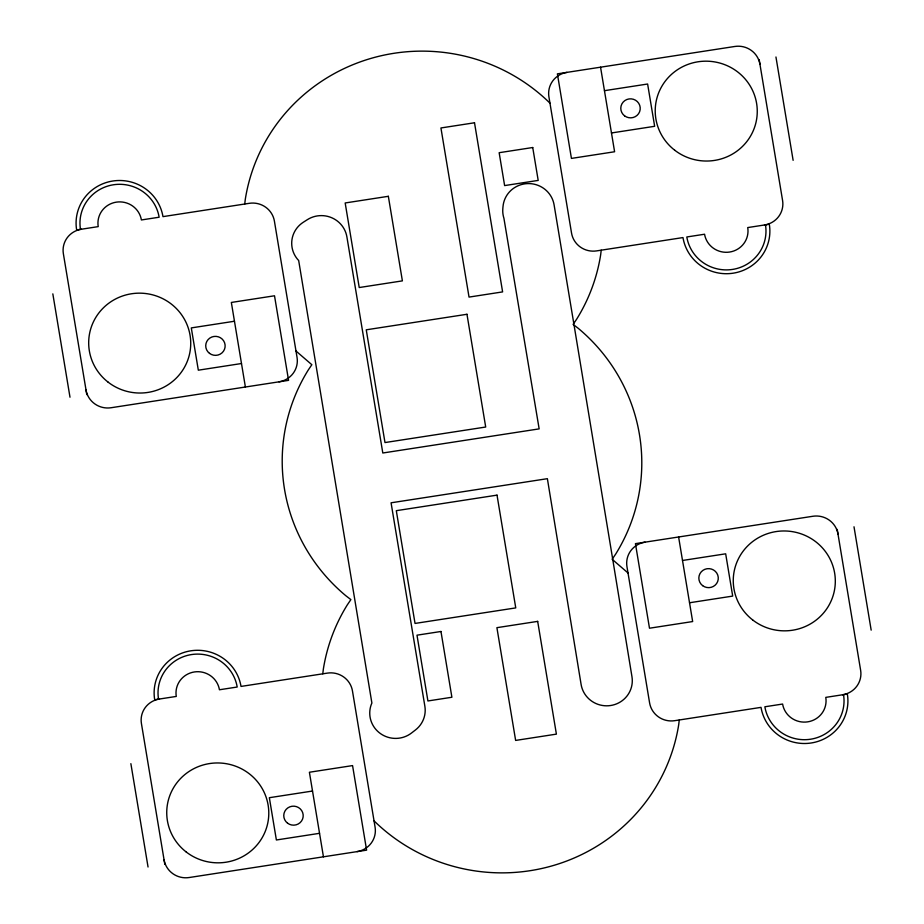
<?xml version="1.0" encoding="UTF-8"?>
<svg xmlns="http://www.w3.org/2000/svg" width="924" height="924" viewBox="0 0 924 924"><rect width="100%" height="100%" fill="white"/><g stroke="black" fill="none" stroke-linecap="round" stroke-linejoin="round"><path stroke-width="1.39" d="M244.745 204.019L245.276 199.434A179.845 175.918 6.6 0 1 366.689 59.702A179.845 175.918 6.6 0 1 549.572 102.772L549.965 103.188M322.788 673.815L323.331 669.23A179.845 175.918 6.6 0 1 347.332 604.839L350.877 599.607L345.807 595.714A179.845 175.918 6.6 0 1 308.304 369.935L311.85 364.714L295.98 351.016M601.212 250.185L600.669 254.77A179.845 175.918 6.6 0 1 576.668 319.161L573.123 324.393L578.193 328.286A179.845 175.918 6.6 0 1 615.696 554.065L612.15 559.286L628.02 572.984M679.256 719.981L678.724 724.566A179.845 175.918 6.6 0 1 557.311 864.298A179.845 175.918 6.6 0 1 374.428 821.228L374.035 820.812M604.458 90.679L647.62 84.015L654.654 126.299L611.48 132.964M234.465 321.24L191.303 327.904L198.325 370.189L241.487 363.525M682.513 560.475L725.675 553.811L732.697 596.096L689.535 602.76M312.52 791.036L269.346 797.701L276.38 839.985L319.542 833.321M775.952 56.988L793.127 160.337M854.007 526.784L871.17 630.133M759.17 59.575L782.582 200.508A21.876 21.391 6.6 0 1 764.506 224.982M837.213 529.371L860.637 670.316A21.876 21.391 6.6 0 1 842.561 694.779M600.554 67.186L614.599 151.755L571.436 158.408L557.391 73.851L734.846 46.466A21.876 21.391 6.6 0 1 759.944 64.276M678.609 536.983L692.654 621.552L649.491 628.216L635.435 543.647L812.901 516.262A21.876 21.391 6.6 0 1 837.999 534.072M573.781 323.423L554.1 204.92A25.757 25.202 6.6 0 0 503.026 206.433A46.258 45.241 6.6 0 0 502.737 210.88A25.757 25.202 6.6 0 0 503.903 218.191L539.154 428.875L382.802 453.003L346.893 236.891A25.757 25.202 6.6 0 0 307.334 219.681L303.303 222.257A25.757 25.202 6.6 0 0 297.424 259.136L298.671 260.51L371.887 703.014A25.757 25.202 6.6 0 0 411.503 733.021L415.442 729.983A25.757 25.202 6.6 0 0 424.867 706.225L391.071 502.806L547.378 478.678L581.115 684.488A25.757 25.202 6.6 0 0 610.625 705.52A25.757 25.202 6.6 0 0 631.97 676.749L612.797 559.782M574.058 325.109L612.612 558.616M245.391 387.017L231.347 302.448L274.509 295.784L288.565 380.353L111.099 407.738A21.876 21.391 6.6 0 1 86.001 389.928M323.446 856.814L309.401 772.245L352.564 765.592L366.609 850.149L189.154 877.534A21.876 21.391 6.6 0 1 164.056 859.724M86.787 394.629L63.363 253.684A21.876 21.391 6.6 0 1 81.439 229.221M164.83 864.425L141.418 723.492A21.876 21.391 6.6 0 1 159.494 699.018M52.83 293.867L69.993 397.216M130.873 763.663L148.048 867.012M80.48 229.36A39.859 38.993 6.6 0 1 113.409 184.777A39.859 38.993 6.6 0 1 159.136 217.221L141.395 219.958A21.876 21.391 6.6 0 0 116.297 202.148A21.876 21.391 6.6 0 0 98.221 226.623L76.646 229.96A43.751 42.793 6.6 0 1 112.786 181.012A43.751 42.793 6.6 0 1 162.97 216.632L249.307 203.315A21.876 21.391 6.6 0 1 274.405 221.113L297.043 357.357A21.876 21.391 6.6 0 1 278.967 381.831M765.465 224.832A39.859 38.993 6.6 0 1 732.536 269.427A39.859 38.993 6.6 0 1 686.809 236.971L704.562 234.234A21.876 21.391 6.6 0 0 729.648 252.044A21.876 21.391 6.6 0 0 747.724 227.57L769.311 224.243A43.751 42.793 6.6 0 1 733.159 273.192A43.751 42.793 6.6 0 1 682.975 237.572L596.638 250.889A21.876 21.391 6.6 0 1 571.54 233.079L548.914 96.835A21.876 21.391 6.6 0 1 566.978 72.372M158.535 699.168A39.859 38.993 6.6 0 1 191.464 654.573A39.859 38.993 6.6 0 1 237.191 687.029L219.438 689.766A21.876 21.391 6.6 0 0 194.352 671.956A21.876 21.391 6.6 0 0 176.276 696.43L154.689 699.757A43.751 42.793 6.6 0 1 190.841 650.808A43.751 42.793 6.6 0 1 241.025 686.428L327.362 673.111A21.876 21.391 6.6 0 1 352.46 690.921L375.086 827.165A21.876 21.391 6.6 0 1 357.022 851.628M843.52 694.64A39.859 38.993 6.6 0 1 810.591 739.223A39.859 38.993 6.6 0 1 764.864 706.779L782.605 704.042A21.876 21.391 6.6 0 0 807.703 721.852A21.876 21.391 6.6 0 0 825.779 697.377L847.354 694.039A43.751 42.793 6.6 0 1 811.214 742.988A43.751 42.793 6.6 0 1 761.029 707.368L674.693 720.685A21.876 21.391 6.6 0 1 649.595 702.887L626.957 566.643A21.876 21.391 6.6 0 1 645.033 542.169M474.509 122.776L440.933 127.962L469.034 297.089L502.61 291.903L474.509 122.776M532.732 147.517L499.156 152.703L504.619 185.585L538.195 180.411L532.732 147.517M388.346 196.304L345.172 202.968L359.228 287.537L402.39 280.873L388.346 196.304M466.966 314.276L366.251 329.81L384.985 442.561L485.701 427.027L466.966 314.276M497.02 495.137L396.304 510.683L415.038 623.434L515.754 607.9L497.02 495.137M440.967 631.485L416.99 635.181L427.916 700.958L451.894 697.25L440.967 631.485M537.676 621.378L496.904 627.673L515.638 740.424L556.398 734.13L537.676 621.378M209.505 353.361A9.725 9.506 6.6 0 0 225.063 347.17A9.725 9.506 6.6 0 0 211.735 337.052A9.725 9.506 6.6 0 0 209.505 353.361M108.12 382.155A51.039 49.919 6.6 0 0 190.205 350.519A51.039 49.919 6.6 0 0 120.813 296.616A51.039 49.919 6.6 0 0 108.12 382.155M624.578 115.847A9.725 9.506 6.6 0 0 640.147 109.644A9.725 9.506 6.6 0 0 626.819 99.526A9.725 9.506 6.6 0 0 624.578 115.847M674.647 150.162A51.039 49.919 6.6 0 0 756.733 118.526A51.039 49.919 6.6 0 0 687.341 64.634A51.039 49.919 6.6 0 0 674.647 150.162M287.549 823.169A9.725 9.506 6.6 0 0 303.118 816.978A9.725 9.506 6.6 0 0 289.79 806.848A9.725 9.506 6.6 0 0 287.549 823.169M186.174 851.951A51.039 49.919 6.6 0 0 268.26 820.316A51.039 49.919 6.6 0 0 198.868 766.412A51.039 49.919 6.6 0 0 186.174 851.951M702.633 585.643A9.725 9.506 6.6 0 0 718.202 579.452A9.725 9.506 6.6 0 0 704.862 569.323A9.725 9.506 6.6 0 0 702.633 585.643M752.69 619.958A51.039 49.919 6.6 0 0 834.788 588.322A51.039 49.919 6.6 0 0 765.384 534.43A51.039 49.919 6.6 0 0 752.69 619.958"/></g></svg>
